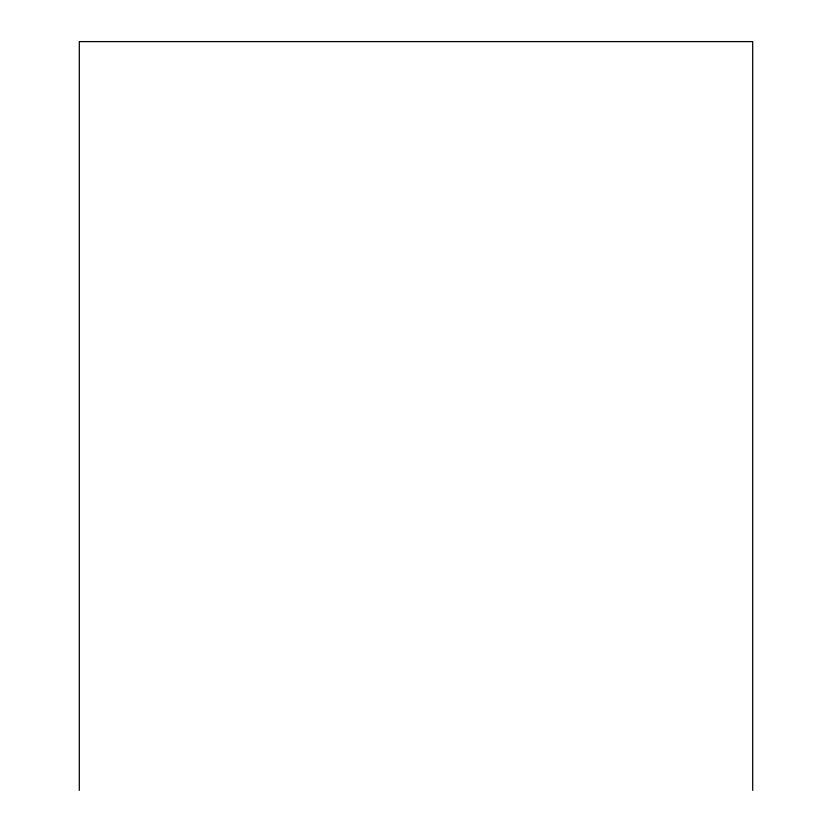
<?xml version="1.0" encoding="UTF-8"?>
<svg xmlns="http://www.w3.org/2000/svg" width="832" height="832" viewBox="0 0 832 832"><rect width="100%" height="100%" fill="white"/><g stroke="black" fill="none" stroke-linecap="round" stroke-linejoin="round"><path stroke-width="1.25" d="M752.69 790.4L752.69 41.6L79.31 41.6L79.31 790.4"/></g></svg>
